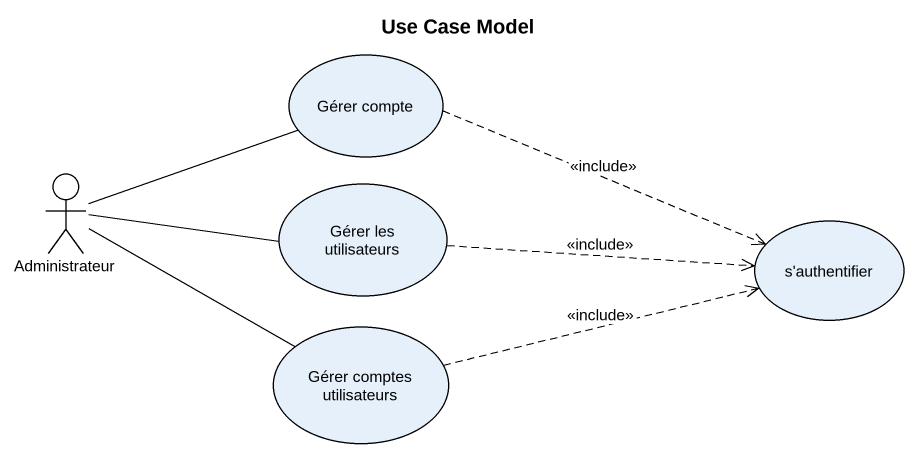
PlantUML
@startuml
title Use Case Model
usecase "Gérer compte" as Gérer_compte
actor Administrateur
usecase "Gérer les utilisateurs" as Gérer_les_utilisateurs
usecase "s'authentifier" as s_authentifier
usecase "Gérer comptes utilisateurs" as Gérer_comptes_utilisateurs
Gérer_compte .right.> s_authentifier : <<include>>
Administrateur -right- Gérer_compte
Administrateur -right- Gérer_les_utilisateurs
Administrateur -right- Gérer_comptes_utilisateurs
Gérer_les_utilisateurs .right.> s_authentifier : <<include>>
Gérer_comptes_utilisateurs .right.> s_authentifier : <<include>>
@enduml
